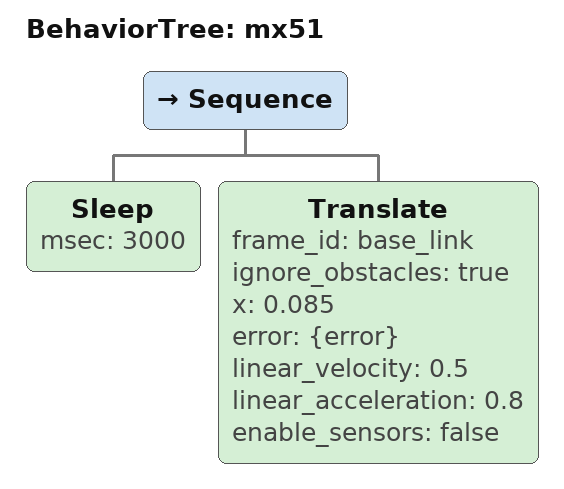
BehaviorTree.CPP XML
<?xml version="1.0" encoding="UTF-8"?>
<root BTCPP_format="4">
  <BehaviorTree ID="mx51">
    <Sequence>
    <Sleep msec="3000"/>
      <Translate frame_id="base_link"
                     ignore_obstacles="true"
                     x="0.085"
                     error="{error}"
                     linear_velocity="0.5"
                     linear_acceleration="0.8"
                     enable_sensors="false"/>
    </Sequence>
  </BehaviorTree>

</root>
